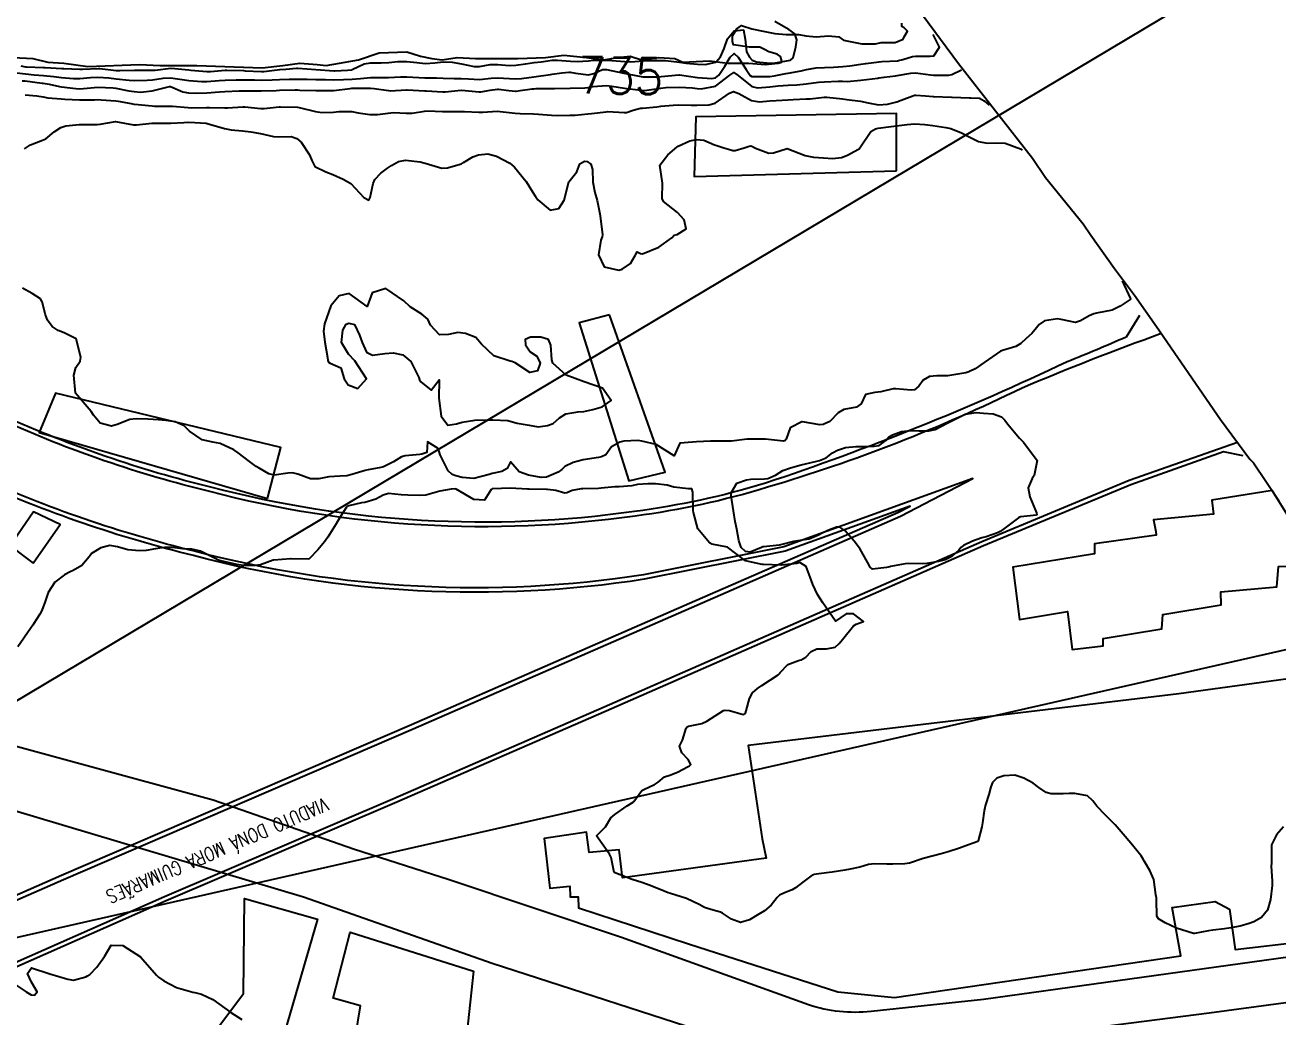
# Model space of a CAD drawing. Header units: metres. Extents: x 318500 to 325275, y 7408834 to 7428799.
# Drawn here: x 320517.9 to 320655.9, y 7410257 to 7410366.3 of the extents above; entities that cross this region are included whole.
import ezdxf
from ezdxf.enums import TextEntityAlignment as Align

# ---------------------------------------------------------------- set-up
doc = ezdxf.new("R2010")
doc.units = ezdxf.units.M
doc.header["$MEASUREMENT"] = 0
doc.linetypes.add('CONTINUO', pattern=[0])
for name, color, linetype in [('Area', 45, 'Continuous'), ('Cotas', 45, 'Continuous'), ('Curvas de Nivel 1m', 11, 'Continuous'), ('Curvas de Nivel 5m', 15, 'Continuous'), ('Edificações', 30, 'Continuous'), ('Hidrografia', 140, 'Continuous'), ('Pontes_Viadutos_Tubos', 190, 'Continuous'), ('TEXTO', 45, 'Continuous'), ('Vias Primárias', 230, 'Continuous')]:
    doc.layers.add(name, color=color, linetype=linetype)
doc.styles.add('ROMANS', font='romans', dxfattribs={"height": 0.2})
doc.styles.add('Style-STANDARD', font='STANDARD.shx')

msp = doc.modelspace()

# ---------------------------------------------------------------- linework, layer by layer
at = {"layer": 'Area'}
msp.add_lwpolyline([(320610.81, 7410375.51), (320620.71, 7410362.06), (320628.86, 7410351.64), (320630.28, 7410349.51), (320634.45, 7410344.41), (320635.28, 7410343.15), (320637.91, 7410339.48), (320640.11, 7410336.55), (320642.5, 7410333.08), (320649.58, 7410322.83), (320652.79, 7410318.46), (320653.19, 7410318.08), (320656, 7410313.93)], dxfattribs=at)
at = {"layer": 'Curvas de Nivel 1m', "flags": 128}
for points, elevation in [([(320517.46, 7410361.82), (320517.95, 7410361.71), (320518.06, 7410361.7), (320519.95, 7410361.63), (320520.11, 7410361.62), (320521.95, 7410361.52), (320522.19, 7410361.51), (320523.95, 7410361.43), (320524.24, 7410361.43), (320525.95, 7410361.53), (320526.13, 7410361.52), (320527.94, 7410361.31), (320528.34, 7410361.28), (320529.95, 7410361.32), (320530.27, 7410361.32), (320531.95, 7410361.32), (320532.23, 7410361.34), (320533.95, 7410361.54), (320534.01, 7410361.54), (320535.95, 7410361.37), (320536.16, 7410361.35), (320537.94, 7410361.17), (320538.32, 7410361.17), (320539.95, 7410361.34), (320540.12, 7410361.35), (320541.95, 7410361.28), (320542.16, 7410361.27), (320543.95, 7410361.18), (320544.22, 7410361.19), (320545.95, 7410361.41), (320545.98, 7410361.41), (320546.62, 7410361.43), (320547.82, 7410361.54), (320547.95, 7410361.54), (320549.95, 7410361.39), (320551.95, 7410361.27), (320552.03, 7410361.27), (320553.41, 7410361.34), (320553.9, 7410361.38), (320553.95, 7410361.4), (320555.25, 7410362.03), (320555.96, 7410362.15), (320557.12, 7410362.13), (320557.96, 7410362.17), (320558.95, 7410362.28), (320559.97, 7410362.3), (320561.04, 7410362.17), (320561.96, 7410362.07), (320563.04, 7410362.14), (320563.97, 7410362.24), (320564.94, 7410362.21), (320565.96, 7410362.04), (320567.38, 7410361.74), (320567.96, 7410361.74), (320569.13, 7410361.96), (320569.96, 7410361.95), (320571.22, 7410361.84), (320571.96, 7410361.88), (320573.01, 7410362.03), (320573.97, 7410362.16), (320574.76, 7410362.26), (320575.97, 7410362.42), (320576.56, 7410362.44), (320577.97, 7410362.34), (320578.7, 7410362.27), (320579.97, 7410362.35), (320580.52, 7410362.43), (320581.97, 7410362.42), (320582.54, 7410362.38), (320583.97, 7410362.29), (320584.63, 7410362.26), (320585.97, 7410362.35), (320586.49, 7410362.39), (320587.97, 7410362.41), (320588.46, 7410362.39), (320589.97, 7410362.21), (320590.71, 7410362.11), (320591.97, 7410362.01), (320592.81, 7410361.97), (320593.97, 7410362.21), (320594.51, 7410362.79), (320594.92, 7410363.71), (320595.28, 7410364.78), (320596.02, 7410365.67), (320597.03, 7410365.77), (320597.2, 7410364.76), (320597.38, 7410363.36), (320597.68, 7410362.75), (320597.98, 7410362.42), (320598.46, 7410362.26), (320599.97, 7410362.11), (320600.55, 7410362.14), (320601.98, 7410362.39), (320602.21, 7410362.45), (320602.51, 7410362.68), (320602.78, 7410363.9), (320602.92, 7410364.68), (320602.67, 7410365.34), (320602.02, 7410365.81), (320601.45, 7410366.13), (320600.5, 7410366.71)], 734), ([(320517.58, 7410360.16), (320517.92, 7410360.14), (320519.81, 7410359.9), (320519.92, 7410359.89), (320520.56, 7410359.78), (320521.69, 7410359.54), (320521.92, 7410359.5), (320523.5, 7410359.32), (320523.92, 7410359.29), (320524.33, 7410359.31), (320525.92, 7410359.46), (320527.62, 7410359.39), (320527.92, 7410359.34), (320529.33, 7410359.07), (320529.91, 7410358.98), (320530.63, 7410358.92), (320531.91, 7410359.04), (320533.83, 7410359.52), (320533.92, 7410359.52), (320535.28, 7410358.95), (320535.91, 7410358.83), (320536.66, 7410358.81), (320537.91, 7410358.82), (320539.32, 7410358.93), (320539.91, 7410358.98), (320541.48, 7410359.06), (320541.92, 7410359.07), (320542.34, 7410359.06), (320543.92, 7410359.06), (320545.57, 7410359.1), (320545.92, 7410359.11), (320547.67, 7410359.17), (320547.92, 7410359.16), (320548.18, 7410359.14), (320549.92, 7410359.1), (320551.63, 7410359.08), (320551.92, 7410359.09), (320553.71, 7410359.33), (320553.9, 7410359.35), (320553.92, 7410359.35), (320555.9, 7410359.35), (320555.93, 7410359.35), (320555.97, 7410359.35), (320556.37, 7410359.3), (320557.93, 7410359.08), (320558.13, 7410359.07), (320559.93, 7410359.17), (320560, 7410359.17), (320561.93, 7410359.07), (320562.1, 7410359.05), (320563.93, 7410358.96), (320564.16, 7410358.96), (320565.93, 7410359.12), (320565.97, 7410359.12), (320567.93, 7410358.95), (320568.12, 7410358.96), (320569.12, 7410359.13), (320569.93, 7410359.23), (320570.04, 7410359.23), (320571.2, 7410359.1), (320571.93, 7410359), (320572.01, 7410359.01), (320572.45, 7410359.08), (320573.75, 7410359.26), (320573.93, 7410359.28), (320574.16, 7410359.3), (320575.93, 7410359.3), (320576.2, 7410359.3), (320577.93, 7410359.36), (320579.55, 7410359.38), (320579.93, 7410359.42), (320580.49, 7410359.54), (320581.94, 7410359.66), (320582.55, 7410359.56), (320583.93, 7410359.35), (320585.73, 7410359.12), (320585.93, 7410359.09), (320586.12, 7410359.1), (320587.93, 7410359.35), (320588.47, 7410359.41), (320589.94, 7410359.45), (320591.4, 7410359.37), (320591.93, 7410359.31), (320592.38, 7410359.27), (320593.94, 7410359.56), (320595.51, 7410360.78), (320595.95, 7410361.08), (320596.45, 7410360.76), (320597.94, 7410359.55), (320598.58, 7410359.38), (320599.94, 7410359.51), (320600.84, 7410359.61), (320601.94, 7410359.67), (320602.89, 7410359.73), (320603.94, 7410359.84), (320605.3, 7410360), (320605.94, 7410360.06), (320607.45, 7410360.12), (320607.94, 7410360.11), (320608.45, 7410360.1), (320609.95, 7410360.22), (320611.84, 7410360.45), (320611.95, 7410360.47), (320612.51, 7410360.55), (320613.77, 7410360.71), (320613.95, 7410360.74), (320615.46, 7410361.01), (320615.96, 7410361.04), (320617.63, 7410360.81), (320617.95, 7410360.77), (320619.63, 7410360.78), (320619.96, 7410360.85), (320621.04, 7410361.36)], 736), ([(320517.91, 7410358.61), (320519.19, 7410358.51), (320519.91, 7410358.38), (320520.42, 7410358.29), (320521.9, 7410358.18), (320522.3, 7410358.15), (320523.9, 7410358.07), (320525.54, 7410358.08), (320525.9, 7410358.09), (320526.28, 7410358.08), (320527.9, 7410357.97), (320528.16, 7410357.93), (320529.61, 7410357.65), (320529.9, 7410357.59), (320529.96, 7410357.59), (320531.9, 7410357.39), (320532.15, 7410357.38), (320533.9, 7410357.37), (320534.13, 7410357.36), (320535.89, 7410357.21), (320536.26, 7410357.2), (320537.9, 7410357.22), (320538.22, 7410357.22), (320539.9, 7410357.2), (320540.21, 7410357.2), (320541.9, 7410357.29), (320542.1, 7410357.29), (320543.89, 7410357.12), (320544.24, 7410357.12), (320545.9, 7410357.3), (320546.03, 7410357.3), (320547.9, 7410357.24), (320548.1, 7410357.21), (320549.89, 7410356.77), (320550.6, 7410356.67), (320551.89, 7410356.71), (320552.46, 7410356.78), (320553.89, 7410356.77), (320554.58, 7410356.63), (320555.89, 7410356.43), (320556.73, 7410356.45), (320557.89, 7410356.61), (320558.5, 7410356.66), (320559.89, 7410356.6), (320560.54, 7410356.59), (320561.89, 7410356.82), (320562.27, 7410356.85), (320563.89, 7410356.79), (320564.31, 7410356.77), (320565.89, 7410356.78), (320566.29, 7410356.77), (320567.89, 7410356.7), (320568.34, 7410356.7), (320569.9, 7410356.8), (320570.22, 7410356.79), (320571.89, 7410356.6), (320572.43, 7410356.55), (320573.89, 7410356.52), (320574.46, 7410356.49), (320575.89, 7410356.36), (320576.59, 7410356.33), (320577.89, 7410356.36), (320578.5, 7410356.39), (320579.89, 7410356.53), (320580.3, 7410356.57), (320581.9, 7410356.75), (320582.1, 7410356.76), (320583.9, 7410356.66), (320584.14, 7410356.68), (320584.87, 7410356.92), (320585.68, 7410357.13), (320585.9, 7410357.16), (320587.48, 7410357.31), (320587.91, 7410357.37), (320589.29, 7410357.48), (320589.91, 7410357.51), (320591.26, 7410357.49), (320591.91, 7410357.48), (320593.22, 7410357.5), (320593.91, 7410357.7), (320595.48, 7410358.78), (320595.93, 7410358.99), (320596.53, 7410358.76), (320597.92, 7410358), (320598.8, 7410357.85), (320599.92, 7410357.95), (320600.64, 7410357.99), (320601.92, 7410358.06), (320602.51, 7410358.1), (320603.92, 7410358.16), (320604.39, 7410358.19), (320605.93, 7410358.35), (320606.2, 7410358.36), (320607.92, 7410358.18), (320608.41, 7410358.11), (320609.92, 7410357.9), (320610.76, 7410357.74), (320611.91, 7410357.53), (320612.88, 7410357.58), (320613.92, 7410357.86), (320614.41, 7410358.03), (320615.7, 7410358.51), (320615.87, 7410358.57), (320615.93, 7410358.59), (320616.01, 7410358.58), (320617.09, 7410358.49), (320617.93, 7410358.42), (320617.99, 7410358.42), (320619.93, 7410358.35), (320620.03, 7410358.34), (320621.93, 7410358.29), (320622.06, 7410358.3), (320623.01, 7410358.25), (320623.55, 7410357.95), (320624.1, 7410357.49)], 737), ([(320517.83, 7410352.68), (320518.52, 7410353.12), (320519.84, 7410353.61), (320520.21, 7410353.78), (320521.11, 7410354.52), (320521.86, 7410355.02), (320522.41, 7410355.2), (320523.86, 7410355.34), (320524.24, 7410355.35), (320525.86, 7410355.35), (320526.19, 7410355.38), (320527.87, 7410355.68), (320529.86, 7410355.32), (320530.2, 7410355.31), (320531.87, 7410355.48), (320532.01, 7410355.49), (320533.87, 7410355.5), (320533.97, 7410355.5), (320535.39, 7410355.58), (320535.85, 7410355.59), (320535.87, 7410355.59), (320536.62, 7410355.56), (320537.87, 7410355.48), (320537.96, 7410355.46), (320539.86, 7410354.89), (320540.61, 7410354.76), (320541.86, 7410354.64), (320542.78, 7410354.55), (320543.85, 7410354.37), (320545.27, 7410354.03), (320545.85, 7410353.97), (320547.23, 7410354.04), (320547.85, 7410353.82), (320548.32, 7410353.41), (320549.22, 7410352), (320549.49, 7410351.39), (320549.81, 7410350.7), (320551.03, 7410350.14), (320551.8, 7410349.83), (320552.94, 7410349.34), (320553.78, 7410348.85), (320555.21, 7410347.32), (320555.76, 7410347.01), (320555.93, 7410347.31), (320556.23, 7410348.86), (320556.42, 7410349.3), (320557.09, 7410350), (320557.81, 7410350.53), (320558.25, 7410350.84), (320559.02, 7410351.26), (320559.82, 7410351.4), (320561.42, 7410351.23), (320561.82, 7410351.13), (320561.96, 7410351.08), (320563.81, 7410350.55), (320564.43, 7410350.58), (320565.82, 7410350.96), (320565.97, 7410351.02), (320566.2, 7410351.17), (320567.21, 7410351.77), (320567.83, 7410352.01), (320568.87, 7410352.1), (320569.83, 7410351.87), (320571.29, 7410351.1), (320571.81, 7410350.66), (320573.08, 7410349.08), (320573.78, 7410347.94), (320574.11, 7410347.4), (320574.38, 7410347.06), (320575.75, 7410345.9), (320576.68, 7410346.1), (320577.29, 7410347.02), (320577.79, 7410349.01), (320578.66, 7410350.14), (320579.01, 7410351), (320579.53, 7410351.29), (320579.82, 7410351.28), (320580.21, 7410350.98), (320580.41, 7410350.38), (320580.43, 7410348.98), (320580.67, 7410347.87), (320580.91, 7410346.97), (320581.21, 7410345.51), (320581.29, 7410344.97), (320581.49, 7410343.19), (320581.47, 7410342.96), (320581.33, 7410342.59), (320581.08, 7410340.97), (320581.67, 7410339.66), (320583.3, 7410339.3), (320583.67, 7410339.42), (320584.58, 7410340.02), (320585.09, 7410340.92), (320585.31, 7410341.3), (320585.69, 7410341.14), (320585.9, 7410341.11), (320587.7, 7410341.83), (320589.14, 7410342.86), (320589.41, 7410343.16), (320589.72, 7410343.24), (320590.71, 7410343.85), (320590.5, 7410344.84), (320589.75, 7410345.65), (320588.24, 7410346.87), (320588.09, 7410347.19), (320588.12, 7410348.88), (320587.82, 7410350.88), (320588.71, 7410352), (320589.7, 7410352.85), (320589.85, 7410352.94), (320591.14, 7410353.55), (320591.86, 7410353.69), (320592.65, 7410353.61), (320593.85, 7410353.12), (320594.08, 7410353.03), (320594.88, 7410352.78), (320595.62, 7410352.55), (320595.85, 7410352.48), (320596.13, 7410352.48), (320597.1, 7410352.76), (320597.66, 7410352.94), (320597.85, 7410352.98), (320598.03, 7410352.92), (320598.35, 7410352.74), (320599.84, 7410352.18), (320600.34, 7410352.21), (320601.85, 7410352.69), (320603.84, 7410351.93), (320604.74, 7410351.75), (320605.84, 7410351.66), (320606.85, 7410351.61), (320607.84, 7410351.72), (320608.49, 7410351.95), (320609.62, 7410352.59), (320609.76, 7410352.68), (320609.85, 7410352.78), (320611.04, 7410354.57), (320611.56, 7410354.88), (320611.88, 7410354.94), (320613.3, 7410355.12), (320613.88, 7410355.19), (320615.07, 7410355.33), (320615.88, 7410355.43), (320617.02, 7410355.36), (320617.88, 7410355.22), (320619.31, 7410355.02), (320619.88, 7410354.9), (320621.04, 7410354.44), (320621.87, 7410354), (320622.93, 7410353.49), (320623.86, 7410353.28), (320624.78, 7410353.31), (320625.86, 7410353.29), (320627.53, 7410352.68), (320627.74, 7410352.5)], 738), ([(320638.72, 7410338.11), (320639.67, 7410336.15), (320639.63, 7410336.06), (320638.5, 7410335.32), (320637.62, 7410334.9), (320635.92, 7410334.55), (320635.61, 7410334.47), (320635.11, 7410334.25), (320634.14, 7410333.72), (320633.6, 7410333.54), (320632.02, 7410333.87), (320631.6, 7410333.95), (320630.2, 7410333.71), (320629.59, 7410333.31), (320629.16, 7410332.75), (320628.78, 7410332.33), (320628.15, 7410331.76), (320627.56, 7410331.21), (320627.03, 7410330.88), (320625.55, 7410330.46), (320625.33, 7410330.37), (320623.54, 7410329.14), (320622.54, 7410328.41), (320621.86, 7410328.09), (320621.52, 7410328), (320620.21, 7410327.75), (320619.52, 7410327.66), (320618.31, 7410327.67), (320617.52, 7410327.58), (320616.82, 7410327.18), (320616.35, 7410326.5), (320615.88, 7410326.12), (320615.49, 7410326.06), (320613.8, 7410326.22), (320613.5, 7410326.21), (320612.15, 7410325.89), (320611.49, 7410325.83), (320610.47, 7410325.59), (320609.98, 7410324.58), (320609.47, 7410324.21), (320608.1, 7410323.96), (320607.46, 7410323.58), (320606.54, 7410322.62), (320605.8, 7410322.28), (320605.44, 7410322.25), (320603.54, 7410322.58), (320603.45, 7410322.59), (320602.18, 7410321.94), (320601.73, 7410320.69), (320601.6, 7410320.5), (320601.42, 7410320.47), (320599.47, 7410320.66), (320599.42, 7410320.67), (320597.48, 7410320.68), (320597.42, 7410320.68), (320595.72, 7410320.46), (320595.42, 7410320.45), (320595.09, 7410320.45), (320593.41, 7410320.44), (320591.87, 7410320.37), (320591.41, 7410320.34), (320590.02, 7410320.23), (320589.39, 7410318.85), (320587.41, 7410320.09), (320585.84, 7410320.47), (320585.41, 7410320.52), (320583.87, 7410320.47), (320583.41, 7410320.36), (320582.5, 7410319.84), (320581.87, 7410318.95), (320581.39, 7410318.71), (320581.06, 7410318.64), (320579.38, 7410318.39), (320578.26, 7410318.12), (320577.37, 7410317.68), (320577.03, 7410317.35), (320576.63, 7410317.02), (320575.35, 7410316.5), (320574.76, 7410316.46), (320573.36, 7410316.69), (320572.34, 7410317.08), (320571.38, 7410318.16), (320571, 7410317.46), (320570.41, 7410317.1), (320569.36, 7410316.89), (320569.02, 7410316.79), (320567.35, 7410316.34), (320566.05, 7410316.46), (320565.35, 7410316.64), (320564.96, 7410316.78), (320564.49, 7410317.18), (320563.62, 7410318.96), (320563.54, 7410319.2), (320563.4, 7410319.63), (320562.24, 7410320.39), (320562.15, 7410319.22), (320561.59, 7410319.02), (320561.39, 7410319), (320559.78, 7410318.85), (320559.38, 7410318.72), (320558.47, 7410318.17), (320557.37, 7410317.63), (320557.09, 7410317.56), (320555.69, 7410317.31), (320555.36, 7410317.23), (320553.89, 7410316.79), (320553.35, 7410316.64), (320552.61, 7410316.6), (320551.35, 7410316.52), (320550.26, 7410316.29), (320549.35, 7410316.29), (320547.94, 7410316.82), (320547.36, 7410316.98), (320546.86, 7410316.92), (320545.35, 7410316.71), (320544.77, 7410316.86), (320543.69, 7410317.47), (320543.36, 7410317.67), (320542.63, 7410318.22), (320541.39, 7410319.18), (320540.91, 7410319.5), (320539.4, 7410320.2), (320538.59, 7410320.34), (320537.41, 7410320.59), (320536.03, 7410321.56), (320535.43, 7410322.13), (320534.44, 7410322.6), (320533.43, 7410322.73), (320532.62, 7410322.8), (320531.43, 7410322.86), (320530.15, 7410322.92), (320529.43, 7410322.84), (320528.05, 7410322.29), (320527.42, 7410322.11), (320526.18, 7410322.45), (320525.44, 7410323.33), (320525.19, 7410323.71), (320523.47, 7410325.73), (320523.28, 7410327.73), (320523.51, 7410328.58), (320523.97, 7410329.27), (320524.06, 7410329.72), (320523.55, 7410331.73), (320522.2, 7410332.39), (320521.56, 7410332.65), (320520.88, 7410333.08), (320520.38, 7410333.78), (320520.16, 7410334.36), (320519.79, 7410335.79), (320519.6, 7410336.12), (320518.68, 7410336.74), (320517.62, 7410337.3)], 738), ([(320656.49, 7410277.95), (320655.74, 7410277.07), (320655.18, 7410275.96), (320655.2, 7410274.35), (320655.18, 7410273.96), (320655.16, 7410273.61), (320655.26, 7410271.96), (320655.26, 7410271.48), (320655.09, 7410269.96), (320654.74, 7410268.79), (320654.08, 7410267.98), (320653.22, 7410267.5), (320652.72, 7410267.3), (320651.72, 7410267.01), (320650.71, 7410266.82), (320650.01, 7410266.73), (320648.71, 7410266.58), (320648.25, 7410266.51), (320646.7, 7410266.2), (320646.58, 7410266.2), (320644.71, 7410266.78), (320643.47, 7410267.37), (320642.73, 7410267.82), (320642.55, 7410268.13), (320642.52, 7410269.91), (320642.5, 7410270.13), (320642.44, 7410270.45), (320642.21, 7410272.14), (320641.8, 7410273.14), (320641.19, 7410274.15), (320641.05, 7410274.39), (320640.82, 7410274.75), (320639.7, 7410276.17), (320638.84, 7410277.16), (320637.96, 7410278.19), (320636.88, 7410279.29), (320635.96, 7410280.22), (320635.51, 7410280.84), (320634.9, 7410281.38), (320633.53, 7410281.63), (320632.9, 7410281.63), (320632.24, 7410281.61), (320630.9, 7410281.6), (320630.36, 7410281.76), (320629.56, 7410282.31), (320628.92, 7410282.77), (320627.92, 7410283.33), (320626.93, 7410283.64), (320625.69, 7410283.59), (320624.92, 7410283.34), (320624.45, 7410282.84), (320624.29, 7410282.38), (320624.06, 7410281.54), (320623.68, 7410280.39), (320623.53, 7410279.74), (320623.36, 7410278.39), (320623.29, 7410277.96), (320622.87, 7410276.4), (320622.83, 7410276.36), (320621.42, 7410275.82), (320620.82, 7410275.62), (320619.59, 7410275.21), (320618.82, 7410274.97), (320616.81, 7410274.48), (320615.33, 7410273.97), (320614.8, 7410273.89), (320613.48, 7410273.84), (320612.8, 7410273.84), (320611.45, 7410273.9), (320610.8, 7410273.8), (320609.85, 7410273.51), (320608.79, 7410273.31), (320608.18, 7410273.2), (320606.79, 7410272.96), (320606.47, 7410272.93), (320604.78, 7410272.69), (320604.74, 7410272.68), (320604.61, 7410272.64), (320603.57, 7410271.85), (320602.76, 7410271.24), (320602.39, 7410271.03), (320601.56, 7410270.68), (320600.99, 7410270.44), (320600.74, 7410270.19), (320600.09, 7410269.34), (320599.33, 7410268.71), (320598.72, 7410268.35), (320597.71, 7410267.73), (320596.71, 7410267.42), (320595.72, 7410267.77), (320594.72, 7410268.45), (320594.49, 7410268.55), (320593.71, 7410268.79), (320592.94, 7410269.01), (320592.72, 7410269.09), (320592.14, 7410269.39), (320590.74, 7410270.05), (320588.99, 7410270.6), (320588.75, 7410270.68), (320588.31, 7410270.86), (320586.76, 7410271.5), (320585.83, 7410271.83), (320584.77, 7410272.16), (320582.78, 7410272.93), (320582.45, 7410274.59), (320582.29, 7410274.94), (320580.83, 7410276.96), (320581.82, 7410277.97), (320582.43, 7410278.94), (320582.86, 7410279.32), (320584.23, 7410280.26), (320584.88, 7410280.68), (320585.01, 7410280.77), (320585.08, 7410280.9), (320585.83, 7410281.95), (320586.9, 7410282.47), (320587.21, 7410282.57), (320587.63, 7410282.87), (320588.32, 7410283.46), (320588.92, 7410283.65), (320589.78, 7410283.98), (320590.94, 7410284.59), (320591.09, 7410284.67), (320591.24, 7410284.82), (320590.95, 7410285.37), (320590.24, 7410286.12), (320589.98, 7410286.83), (320590.3, 7410287.5), (320590.73, 7410288.82), (320590.82, 7410288.99), (320590.99, 7410289.06), (320592.46, 7410289.35), (320593, 7410289.59), (320594.84, 7410290.77), (320595.02, 7410290.82), (320595.49, 7410290.76), (320597.01, 7410290.32), (320597.26, 7410290.49), (320597.33, 7410290.74), (320597.69, 7410292.09), (320598.03, 7410292.73), (320598.56, 7410293.22), (320599.06, 7410293.52), (320600.84, 7410294.69), (320600.96, 7410294.8), (320601.07, 7410294.97), (320601.91, 7410295.86), (320603.09, 7410296.29), (320603.4, 7410296.35), (320603.9, 7410296.65), (320604.48, 7410297.27), (320605.11, 7410297.57), (320606.18, 7410297.56), (320607.12, 7410297.74), (320607.57, 7410298.16), (320607.92, 7410298.6), (320609.15, 7410300.11), (320609.44, 7410300.29), (320610.24, 7410300.57), (320609.16, 7410301.42), (320608.33, 7410301.43), (320607.15, 7410300.61), (320605.76, 7410302.63), (320605.19, 7410303.55), (320604.67, 7410304.65), (320604.39, 7410305.48), (320603.95, 7410306.65), (320603.24, 7410307.09), (320602.91, 7410306.99), (320601.23, 7410306.78), (320601.13, 7410306.79), (320599.23, 7410306.85), (320599.1, 7410306.85), (320597.24, 7410307.28), (320595.26, 7410308.77), (320593.55, 7410309.09), (320593.27, 7410309.25), (320592.02, 7410310.81), (320591.52, 7410312.61), (320591.5, 7410312.82), (320591.47, 7410314.69), (320591.47, 7410314.83), (320591.35, 7410315.2), (320590.98, 7410315.2), (320589.35, 7410315.38), (320588.61, 7410315.6), (320587.35, 7410315.76), (320586.49, 7410315.76), (320585.35, 7410315.68), (320584.72, 7410315.55), (320583.35, 7410315.43), (320582.87, 7410315.41), (320581.34, 7410315.27), (320581.06, 7410315.25), (320579.34, 7410315.2), (320579.15, 7410315.19), (320578.18, 7410315), (320577.58, 7410314.77), (320577.34, 7410314.72), (320576.37, 7410315.02), (320575.44, 7410315.14), (320575.34, 7410315.14), (320573.42, 7410315.15), (320573.34, 7410315.16), (320573.23, 7410315.18), (320571.34, 7410315.27), (320569.44, 7410315.22), (320569.34, 7410315.2), (320569.23, 7410315.12), (320568.51, 7410313.95), (320567.32, 7410314.03), (320565.4, 7410315.17), (320565.34, 7410315.19), (320564.84, 7410315.18), (320563.59, 7410314.94), (320563.34, 7410314.87), (320562.03, 7410314.52), (320561.33, 7410314.48), (320560.07, 7410314.5), (320559.33, 7410314.54), (320557.94, 7410314.67), (320557.33, 7410314.51), (320556.53, 7410314.08), (320555.32, 7410313.71), (320554.98, 7410313.65), (320553.56, 7410313.33), (320553.37, 7410313.27), (320553.31, 7410313.19), (320552.59, 7410312.04), (320552.18, 7410311.35), (320551.27, 7410309.88), (320550.88, 7410309.37), (320550.14, 7410308.48), (320549.23, 7410307.52), (320549.15, 7410307.47), (320547.23, 7410307.49), (320547.15, 7410307.49), (320546.23, 7410307.43), (320545.31, 7410307.35), (320545.23, 7410307.33), (320543.85, 7410306.84), (320543.22, 7410306.75), (320541.93, 7410306.77), (320541.22, 7410306.85), (320539.46, 7410307.28), (320539.23, 7410307.35), (320538.86, 7410307.53), (320537.24, 7410308.34), (320536.26, 7410308.54), (320535.25, 7410308.6), (320534.12, 7410308.72), (320533.25, 7410308.75), (320532.27, 7410308.59), (320531.24, 7410308.42), (320530.51, 7410308.37), (320529.24, 7410308.49), (320528.1, 7410308.82), (320527.25, 7410308.95), (320526.25, 7410308.69), (320525.24, 7410308.06), (320525.07, 7410307.87), (320524.96, 7410307.71), (320524.16, 7410306.77), (320523.21, 7410306.19), (320522.89, 7410306.04), (320522.27, 7410305.74), (320521.19, 7410304.93), (320520.47, 7410303.77), (320520.14, 7410302.8), (320519.76, 7410301.78), (320519.53, 7410301.4), (320519.13, 7410300.78), (320518.75, 7410300.17), (320518.52, 7410299.8), (320517.1, 7410297.81)], 737), ([(320516.6, 7410260.73), (320518.03, 7410259.79), (320518.58, 7410259.44), (320518.94, 7410259.42), (320519.24, 7410259.77), (320518.61, 7410260.85), (320518.16, 7410261.79), (320518.63, 7410262.41), (320520.62, 7410261.76), (320522.61, 7410261.16), (320523.26, 7410261.07), (320524.62, 7410261.45), (320524.78, 7410261.54), (320525.03, 7410261.7), (320525.82, 7410262.49), (320526.64, 7410263.68), (320527.41, 7410264.91), (320528.66, 7410264.89), (320530.64, 7410263.62), (320532.37, 7410261.6), (320532.62, 7410261.38), (320533.21, 7410260.99), (320534.6, 7410260.25), (320536.4, 7410259.73), (320536.59, 7410259.7), (320537.34, 7410259.53), (320538.58, 7410258.94), (320540.56, 7410257.49), (320541.8, 7410256.72)], 737)]:
    msp.add_lwpolyline(points, dxfattribs=dict(at, elevation=elevation))
at = {"layer": 'Curvas de Nivel 1m', "elevation": 738, "flags": 128}
for points in [[(320560.33, 7410335.24), (320559.61, 7410335.92), (320557.63, 7410337.28), (320556.12, 7410336.8), (320555.6, 7410335.31), (320553.62, 7410336.71), (320552.52, 7410336.45), (320551.6, 7410335.36), (320550.87, 7410333.37), (320550.76, 7410332.57), (320550.93, 7410331.37), (320551.21, 7410329.68), (320551.25, 7410329.36), (320551.32, 7410329.17), (320551.52, 7410329.06), (320552.7, 7410328.53), (320553.07, 7410327.34), (320553.49, 7410326.65), (320554.54, 7410326.27), (320555.5, 7410327.31), (320554.22, 7410329.32), (320553.53, 7410330.04), (320552.77, 7410331.34), (320552.9, 7410332.67), (320553.28, 7410333.33), (320553.58, 7410333.47), (320554.19, 7410333.32), (320554.73, 7410332.15), (320555.05, 7410331.31), (320555.53, 7410330.26), (320556.17, 7410329.94), (320557.53, 7410330.11), (320558.46, 7410330.19), (320559.53, 7410329.96), (320560.41, 7410329.24), (320561.26, 7410327.47), (320561.35, 7410327.23), (320561.5, 7410326.98), (320562.62, 7410326.07), (320563.5, 7410327.2), (320563.47, 7410325.2), (320563.72, 7410323.2), (320564.47, 7410322.23), (320565.43, 7410322.36), (320566.06, 7410322.54), (320567.44, 7410322.76), (320569.1, 7410322.79), (320569.44, 7410322.79), (320571.06, 7410322.72), (320571.44, 7410322.62), (320572.09, 7410322.43), (320573.43, 7410322.22), (320574.43, 7410322.05), (320575.44, 7410322.18), (320576.06, 7410322.41), (320576.77, 7410323.02), (320577.45, 7410323.48), (320578.78, 7410323.67), (320579.46, 7410323.74), (320580.43, 7410323.95), (320581.46, 7410324.25), (320582.47, 7410324.94), (320581.49, 7410326.29), (320579.5, 7410326.99), (320577.51, 7410327.73), (320576.04, 7410329.03), (320575.91, 7410329.42), (320575.81, 7410331.04), (320575.56, 7410331.67), (320574.71, 7410331.9), (320573.56, 7410331.9), (320572.98, 7410331.66), (320573.01, 7410331.08), (320573.54, 7410330.31), (320574.29, 7410329.81), (320574.63, 7410329.05), (320574.35, 7410328.22), (320573.51, 7410328.02), (320571.89, 7410329.09), (320571.52, 7410329.25), (320571.33, 7410329.28), (320569.53, 7410329.85), (320568.18, 7410331.14), (320567.56, 7410331.89), (320566.43, 7410332.3), (320565.57, 7410332.41), (320564.53, 7410332.22), (320563.56, 7410332.16), (320562.57, 7410333.22), (320562.25, 7410333.88), (320561.59, 7410334.44)], [(320625.46, 7410323.12), (320625.83, 7410322.75), (320626.12, 7410322.36), (320627.43, 7410320.79), (320627.86, 7410320.34), (320629.39, 7410318.32), (320629.03, 7410316.67), (320628.84, 7410316.33), (320628.37, 7410315.31), (320628.57, 7410314.33), (320629.31, 7410312.54), (320629.34, 7410312.32), (320629.31, 7410312.31), (320627.53, 7410312.11), (320627.31, 7410312.02), (320625.84, 7410310.9), (320625.29, 7410310.51), (320625.01, 7410310.37), (320623.75, 7410309.93), (320623.28, 7410309.8), (320622.24, 7410309.45), (320621.27, 7410308.96), (320620.97, 7410308.72), (320620.74, 7410308.43), (320619.96, 7410307.73), (320619.24, 7410307.39), (320618.5, 7410307.2), (320617.24, 7410306.97), (320616.77, 7410306.95), (320615.24, 7410306.96), (320614.82, 7410306.92), (320613.23, 7410306.64), (320613.14, 7410306.62), (320612.79, 7410306.54), (320611.23, 7410306.34), (320610.97, 7410306.56), (320610.7, 7410307.11), (320609.89, 7410308.57), (320609.27, 7410309.41), (320608.18, 7410310.6), (320607.66, 7410310.98), (320607.29, 7410310.98), (320606.31, 7410310.62), (320605.64, 7410310.28), (320605.28, 7410310.11), (320604.25, 7410309.67), (320603.27, 7410309.5), (320602.54, 7410309.4), (320601.27, 7410309.06), (320600.96, 7410309), (320599.26, 7410308.81), (320599.18, 7410308.8), (320599.01, 7410308.72), (320597.78, 7410308.21), (320597.25, 7410308.28), (320596.78, 7410308.75), (320596.53, 7410309.5), (320596.29, 7410310.75), (320596.13, 7410311.59), (320595.93, 7410312.76), (320595.68, 7410314.42), (320595.68, 7410314.76), (320596.29, 7410315.82), (320597.36, 7410316.21), (320597.84, 7410316.26), (320599.36, 7410316.32), (320599.72, 7410316.35), (320600.56, 7410316.7), (320601.38, 7410317.21), (320602.21, 7410317.51), (320603.38, 7410317.84), (320604.97, 7410318.23), (320605.39, 7410318.33), (320606.13, 7410318.63), (320606.84, 7410319.18), (320607.4, 7410319.47), (320608.26, 7410319.74), (320609.41, 7410319.85), (320610.13, 7410319.86), (320611.41, 7410319.89), (320611.99, 7410319.98), (320612.72, 7410320.54), (320613.03, 7410320.93), (320613.43, 7410321.15), (320614.42, 7410321.53), (320615.44, 7410321.63), (320616.35, 7410321.58), (320617.44, 7410321.61), (320618.15, 7410321.75), (320619.45, 7410322.45), (320621.46, 7410323.43), (320622.67, 7410323.62), (320623.46, 7410323.54), (320624.54, 7410323.46)]]:
    msp.add_lwpolyline(points, close=True, dxfattribs=at)
at = {"layer": 'Curvas de Nivel 5m', "elevation": 735, "flags": 128}
msp.add_lwpolyline([(320516.68, 7410361.08), (320517.94, 7410360.93), (320518.91, 7410360.82), (320519.93, 7410360.74), (320521.09, 7410360.62), (320521.93, 7410360.54), (320523.24, 7410360.43), (320523.93, 7410360.42), (320525.13, 7410360.52), (320525.93, 7410360.55), (320527.15, 7410360.47), (320527.93, 7410360.38), (320529.37, 7410360.22), (320529.93, 7410360.2), (320531.35, 7410360.22), (320531.93, 7410360.26), (320533.11, 7410360.44), (320533.93, 7410360.47), (320535.22, 7410360.29), (320535.93, 7410360.2), (320537.39, 7410360.1), (320537.93, 7410360.09), (320539.27, 7410360.19), (320539.93, 7410360.24), (320541.15, 7410360.28), (320541.93, 7410360.28), (320543.16, 7410360.25), (320543.93, 7410360.23), (320545.13, 7410360.25), (320545.93, 7410360.3), (320547.01, 7410360.34), (320547.93, 7410360.35), (320548.99, 7410360.34), (320549.93, 7410360.32), (320551.01, 7410360.29), (320551.93, 7410360.28), (320552.97, 7410360.31), (320553.94, 7410360.34), (320554.86, 7410360.4), (320555.94, 7410360.52), (320557.18, 7410360.53), (320557.94, 7410360.52), (320559.27, 7410360.58), (320559.94, 7410360.61), (320560.62, 7410360.57), (320561.94, 7410360.49), (320563.21, 7410360.48), (320563.94, 7410360.46), (320565.18, 7410360.42), (320565.94, 7410360.41), (320566.75, 7410360.36), (320567.94, 7410360.31), (320569.25, 7410360.44), (320569.94, 7410360.49), (320571.25, 7410360.41), (320571.94, 7410360.38), (320572.6, 7410360.43), (320573.95, 7410360.61), (320575.76, 7410360.86), (320575.95, 7410360.88), (320577.01, 7410361.02), (320577.83, 7410361.13), (320577.95, 7410361.12), (320578.53, 7410361), (320579.95, 7410360.83), (320580.55, 7410360.98), (320581.52, 7410361.41), (320581.96, 7410361.42), (320583.87, 7410361.01), (320583.95, 7410360.99), (320584.21, 7410360.93), (320585.95, 7410360.61), (320587.68, 7410360.61), (320587.95, 7410360.64), (320589.91, 7410360.81), (320589.95, 7410360.81), (320589.99, 7410360.8), (320591.95, 7410360.52), (320593.54, 7410360.4), (320593.95, 7410360.48), (320594.31, 7410360.79), (320594.96, 7410361.78), (320595.56, 7410362.78), (320595.99, 7410363.17), (320596.46, 7410362.77), (320597.33, 7410361.39), (320597.77, 7410360.75), (320597.95, 7410360.65), (320599.86, 7410360.63), (320599.95, 7410360.64), (320600.4, 7410360.71), (320601.7, 7410360.95), (320601.95, 7410360.99), (320603.38, 7410361.26), (320603.96, 7410361.41), (320605.03, 7410361.59), (320605.96, 7410361.62), (320606.94, 7410361.65), (320607.97, 7410361.74), (320608.75, 7410361.82), (320609.97, 7410361.99), (320610.49, 7410362.07), (320611.98, 7410362.26), (320612.25, 7410362.28), (320613.98, 7410362.36), (320614.12, 7410362.38), (320614.58, 7410362.52), (320615.66, 7410362.84), (320615.99, 7410362.86), (320617.6, 7410362.87), (320617.99, 7410362.92), (320618.62, 7410363.86), (320617.92, 7410365.27)], dxfattribs=at)
at = {"layer": 'Edificações'}
for points in [[(320613.9, 7410350.24), (320613.9, 7410356.57), (320591.78, 7410356.19), (320591.59, 7410349.61), (320613.9, 7410350.24)], [(320582.28, 7410334.39), (320578.95, 7410333.48), (320584.4, 7410316.07), (320588.4, 7410317.03), (320582.28, 7410334.39)], [(320544.62, 7410314.13), (320546.09, 7410319.75), (320521.26, 7410325.74), (320519.48, 7410321.4), (320544.62, 7410314.13)], [(320655.26, 7410315.02), (320648.62, 7410313.94), (320648.78, 7410312.41), (320642.19, 7410311.77), (320642.43, 7410310.49), (320642.48, 7410310.08), (320635.69, 7410309.13), (320635.68, 7410308.03), (320626.7, 7410306.56), (320627.42, 7410300.8), (320632.72, 7410301.67), (320633.23, 7410297.49), (320636.64, 7410297.9), (320636.64, 7410298.72), (320643.12, 7410299.78), (320643.22, 7410301.36), (320649.64, 7410302.43), (320649.59, 7410303.86), (320655.76, 7410304.42), (320655.96, 7410306.66), (320660.71, 7410306.75), (320659.57, 7410308.47), (320658.93, 7410309.14), (320655.26, 7410315.02)], [(320518.8, 7410307), (320521.76, 7410311.26), (320518.84, 7410312.68), (320516.26, 7410308.92), (320518.8, 7410307)], [(320540.32, 7410237.53), (320539.12, 7410246.41), (320533.89, 7410246.16), (320532.88, 7410253.92), (320533.45, 7410254.93), (320538.81, 7410255.37), (320541.96, 7410259.59), (320542.09, 7410270.06), (320550.1, 7410267.79), (320545.87, 7410253.15), (320546.75, 7410240.17), (320542.65, 7410239.73), (320542.72, 7410237.53), (320540.32, 7410237.53)]]:
    msp.add_lwpolyline(points, close=True, dxfattribs=at)
for points in [[(320667.98, 7410295.76), (320644.98, 7410292.6), (320597.56, 7410286.91), (320599.08, 7410276.65), (320599.52, 7410274.49), (320583.72, 7410272.34), (320583.35, 7410275.41), (320580.05, 7410275.14), (320579.74, 7410277.37), (320575.09, 7410276.69), (320575.7, 7410271.2), (320577.92, 7410271.44), (320577.95, 7410270.23), (320578.83, 7410270.26), (320578.86, 7410269.02), (320590.99, 7410265.08), (320607.43, 7410259.78), (320613.67, 7410259.17), (320645.18, 7410263.73), (320644.26, 7410269.08), (320648.97, 7410269.73), (320650.54, 7410268.87), (320651.19, 7410264.43), (320676.39, 7410267.4)], [(320553.43, 7410249.45), (320554.84, 7410258.25), (320551.84, 7410259.07), (320553.72, 7410266.35), (320567.29, 7410262.07), (320564.24, 7410233.7)]]:
    msp.add_lwpolyline(points, dxfattribs=at)
at = {"layer": 'Hidrografia'}
msp.add_lwpolyline([(320516.64, 7410362.73), (320518.78, 7410362.6), (320520.42, 7410362.23), (320522.19, 7410362.1), (320524.84, 7410361.72), (320530.52, 7410361.97), (320532.79, 7410361.85), (320535.81, 7410361.85), (320536.82, 7410361.85), (320544.01, 7410361.6), (320546.29, 7410361.85), (320548.18, 7410362.1), (320550.07, 7410361.97), (320551.08, 7410361.85), (320554.64, 7410362.48), (320556.91, 7410363.24), (320559.94, 7410363.37), (320561.46, 7410362.86), (320562.72, 7410362.61), (320563.85, 7410362.48), (320565.49, 7410362.74), (320567.51, 7410362.61), (320572.18, 7410362.61), (320575.21, 7410362.74), (320577.23, 7410362.99), (320579.75, 7410362.74), (320581.64, 7410362.48), (320583.15, 7410362.74), (320584.54, 7410362.86), (320585.8, 7410362.48), (320587.7, 7410362.74), (320589.46, 7410362.61), (320590.35, 7410362.23), (320593.28, 7410362.35), (320595.3, 7410362.1), (320597.57, 7410362.1), (320599.46, 7410361.97), (320600.85, 7410362.1), (320601.23, 7410362.22), (320601.23, 7410362.48), (320601.1, 7410362.85), (320600.73, 7410363.11), (320599.84, 7410363.36), (320599.34, 7410363.61), (320598.83, 7410363.86), (320597.7, 7410363.86), (320595.93, 7410364.11), (320595.81, 7410364.49), (320595.81, 7410365.12), (320596.31, 7410365.88), (320596.82, 7410366.26), (320597.95, 7410365.88), (320599.21, 7410365.63), (320600.47, 7410365.38), (320601.74, 7410365.25), (320603.12, 7410365.25), (320603.88, 7410365.12), (320605.02, 7410365), (320606.4, 7410365.12), (320607.54, 7410365), (320608.04, 7410364.62), (320610.06, 7410364.24), (320611.58, 7410364.24), (320612.21, 7410364.37), (320612.84, 7410364.37), (320613.72, 7410364.37), (320614.6, 7410364.74), (320614.73, 7410365), (320615.11, 7410365.63), (320614.73, 7410366.01), (320614.48, 7410366.13), (320614.48, 7410366.51)], dxfattribs=at)
at = {"layer": 'Pontes_Viadutos_Tubos'}
for points in [[(320640.64, 7410334.31), (320639.18, 7410331.92, -0.009676), (320632.67, 7410329.19, -0.030944), (320599.45, 7410315.82, -0.04096), (320585.03, 7410312.7, -0.099289), (320538.37, 7410315.38, -0.046205), (320515.59, 7410323.21), (320500.84, 7410329.57), (320491.39, 7410333.38), (320481.3, 7410336.81), (320474.66, 7410338.74), (320460.99, 7410341.05, 0.030353), (320444.07, 7410342.01, 0.052096), (320421.66, 7410340.39, 0.051612), (320392.52, 7410332.26, 0.021812), (320374.3, 7410322.86, 0.02398), (320363.59, 7410314.32), (320352.28, 7410304.85), (320345.57, 7410298.31), (320331.48, 7410284.48), (320320.13, 7410273.68), (320309.94, 7410264.49), (320303.76, 7410258.94), (320302.45, 7410258.74)], [(320362.72, 7410200.91), (320397.7, 7410216.96), (320428.92, 7410231.26), (320458.54, 7410244.62), (320492.25, 7410259.6), (320521.93, 7410272.63), (320560.47, 7410289.22), (320591.1, 7410302.59), (320614.1, 7410312.63), (320615.39, 7410313.3), (320601.62, 7410308.34), (320586.09, 7410305.24, -0.103956), (320536.45, 7410307.85, -0.045941), (320512.45, 7410316.1), (320497.85, 7410322.4), (320488.68, 7410326.09), (320478.96, 7410329.39), (320472.83, 7410331.18), (320459.74, 7410333.73, 0.027011), (320445.23, 7410334.54, 0.04008), (320422.94, 7410332.72, 0.051167), (320395.57, 7410325.11, 0.021537), (320378.18, 7410316.13, 0.069445)]]:
    msp.add_lwpolyline(points, format="xyb", dxfattribs=at)
msp.add_lwpolyline([(320652.08, 7410318.82), (320649.88, 7410319.27), (320639.69, 7410315.65), (320623.46, 7410308.91), (320603.01, 7410299.95), (320581.9, 7410290.7), (320558.6, 7410280.56), (320533.45, 7410269.79), (320508.75, 7410258.88), (320483.85, 7410247.65), (320463.89, 7410238.79), (320443.88, 7410230.2), (320424.37, 7410220.95), (320401.97, 7410210.81), (320382.08, 7410201.83), (320363.27, 7410193.23), (320331.03, 7410179.51), (320329.95, 7410178.21)], dxfattribs=at)
at = {"layer": 'TEXTO', "linetype": 'CONTINUO', "flags": 128}
msp.add_lwpolyline([(320464.41, 7410260.5), (320687.64, 7410393.64)], dxfattribs=at)
at = {"layer": 'TEXTO', "linetype": 'CONTINUO'}
msp.add_polyline3d([(320512.84, 7410264.84, 0), (320677.5, 7410302.2, 0)], dxfattribs=at)
at = {"layer": 'Vias Primárias'}
for points in [[(320686.87, 7410267.74), (320623.46, 7410258.92), (320611.08, 7410257.61, -0.104287), (320604.2, 7410258.33), (320583.6, 7410265.77), (320564.62, 7410272.13), (320554.09, 7410275.51), (320538.61, 7410280.9), (320509.63, 7410288.79), (320478.06, 7410298.49), (320474, 7410300.32, -0.334687), (320472.49, 7410303.07), (320474.18, 7410320.35), (320475.34, 7410328.87), (320476.9, 7410347.22), (320479.94, 7410378.74, -0.39056)], [(320643.04, 7410332.3, 0.013258), (320627.71, 7410326.3, -0.0421), (320599.67, 7410315.37, -0.041623), (320585.1, 7410312.2, -0.099275), (320538.25, 7410314.9, -0.04619), (320515.39, 7410322.75), (320500.65, 7410329.11), (320491.21, 7410332.91), (320481.15, 7410336.33), (320474.55, 7410338.25), (320460.91, 7410340.56, 0.030346), (320444.06, 7410341.51, 0.052121), (320421.74, 7410339.9, 0.051591), (320392.71, 7410331.8, 0.021769), (320374.57, 7410322.44, 0.023945)], [(320362.92, 7410200.46), (320397.9, 7410216.5), (320429.13, 7410230.81), (320458.74, 7410244.17), (320492.45, 7410259.15), (320522.13, 7410272.17), (320560.67, 7410288.76), (320591.3, 7410302.13), (320614.31, 7410312.18), (320622.3, 7410316.33), (320601.49, 7410308.82), (320586.01, 7410305.73, -0.103944), (320536.57, 7410308.33, -0.045957), (320512.65, 7410316.55), (320498.04, 7410322.86), (320488.86, 7410326.56), (320479.11, 7410329.87), (320472.95, 7410331.66), (320459.82, 7410334.23, 0.027051), (320445.23, 7410335.04, 0.040085), (320422.86, 7410333.21, 0.051197), (320395.38, 7410325.57, 0.021553), (320377.93, 7410316.56, 0.069289)], [(320516.37, 7410279.88), (320548.59, 7410270.23), (320569.37, 7410262.93), (320595.67, 7410254.4), (320613.04, 7410247.65), (320623.13, 7410242.72), (320631.47, 7410238.28, -0.081329), (320643.76, 7410228.77), (320652.9, 7410214.91, -0.279714), (320653.24, 7410204.97), (320656.95, 7410198.49, -0.292683)], [(320765.38, 7410133.17), (320761.8, 7410120.36, -0.606526), (320753.3, 7410118.57), (320742.56, 7410126.91), (320720.58, 7410144.22), (320700.93, 7410159.87), (320692.95, 7410166.11, -0.116384), (320691.2, 7410168.3), (320682.25, 7410182.19), (320671.54, 7410198.75), (320650.93, 7410232.48, 0.073853), (320632.57, 7410245.56), (320623.15, 7410250.55, -0.574631), (320623.98, 7410254.33), (320648.31, 7410257.46), (320674.99, 7410261.06), (320690.33, 7410262.89)]]:
    msp.add_lwpolyline(points, format="xyb", dxfattribs=at)
msp.add_lwpolyline([(320651.42, 7410320.32), (320639.51, 7410316.11), (320623.27, 7410309.37), (320602.81, 7410300.41), (320581.7, 7410291.16), (320558.41, 7410281.02), (320533.25, 7410270.24), (320508.55, 7410259.33), (320483.65, 7410248.11), (320463.69, 7410239.25), (320443.67, 7410230.65), (320424.16, 7410221.41), (320401.77, 7410211.27), (320381.87, 7410202.29), (320363.07, 7410193.69)], dxfattribs=at)

# ---------------------------------------------------------------- texts
at = {"layer": 'Cotas', "style": 'Style-STANDARD'}
msp.add_text('735', height=4, rotation=359.132, dxfattribs=at).set_placement((320583.51, 7410360.72, 735), align=Align.MIDDLE_CENTER)
at = {"layer": 'TEXTO', "style": 'ROMANS', "width": 0.8}
msp.add_text('VIADUTO DONÁ MORA GUIMARÃES', height=1.5, rotation=203.1775, dxfattribs=at).set_placement((320550.9, 7410281.22))

doc.saveas('drawing.dxf')
